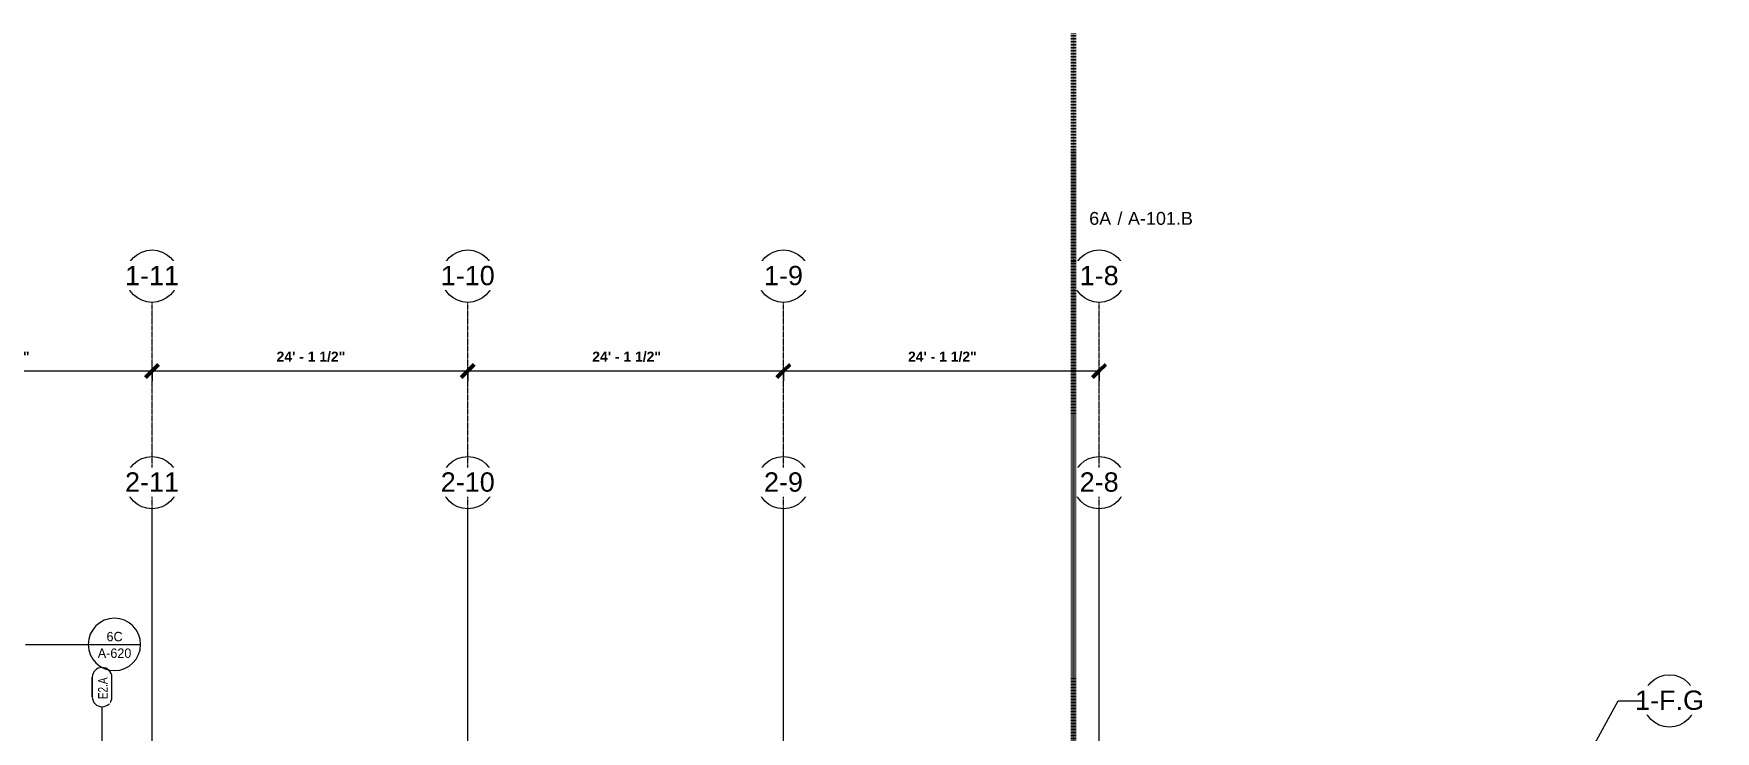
# Model space of a CAD drawing. Header units: inches. Extents: x 21592 to 24810, y -23179 to -20467.
# Drawn here: x 23267 to 24809, y -21106 to -20467 of the extents above; entities that cross this region are included whole.
import ezdxf

# ---------------------------------------------------------------- set-up
doc = ezdxf.new("R2010")
doc.units = ezdxf.units.IN
doc.header["$MEASUREMENT"] = 0
doc.linetypes.add('Dash', pattern=[0.25, 0.125, -0.125])
doc.linetypes.add('Grid Line 1_2_', pattern=[0.875, 0.5, -0.125, 0.125, -0.125])
for name, color, linetype, lineweight in [('A-ANNO-DIMS', 211, 'Continuous', 9), ('A-ANNO-DIMS-96', 211, 'Continuous', 9), ('A-ANNO-MATC', 214, 'Dash', 140), ('A-ANNO-SYMB', 150, 'Continuous', 9), ('A-WALL-IDEN', 211, 'Continuous', 9), ('G-ANNO-SYMB', 111, 'Continuous', 9), ('S-GRID', 1, 'Continuous', 9), ('S-GRID-IDEN', 1, 'Continuous', 9)]:
    doc.layers.add(name, color=color, linetype=linetype, lineweight=lineweight)
doc.styles.add('Arial', font='arial.ttf', dxfattribs={"height": 17.703593})
doc.styles.add('Arial_2', font='arial.ttf', dxfattribs={"height": 0.122942})
doc.styles.add('Arial_3', font='arial.ttf', dxfattribs={"height": 11.802395})
doc.styles.add('Arial_B', font='arialbd.ttf', dxfattribs={"height": 9.132806})
doc.styles.add('Century Gothic', font='GOTHIC.TTF', dxfattribs={"height": 8.622671})
doc.styles.add('Century Gothic_1', font='GOTHIC.TTF', dxfattribs={"width": 0.8, "height": 8.622671})
doc.dimstyles.new('OD_Dimension_1', dxfattribs={"dimscale": 12, "dimtxt": 9, "dimasz": 1, "dimexe": 0.75, "dimexo": 0.5, "dimgap": 0.5, "dimtad": 1, "dimdec": 4, "dimrnd": 0.0625, "dimzin": 3, "dimdsep": 46, "dimlunit": 4, "dimtxsty": 'Arial_B', "dimblk1": 'OBLIQUE', "dimblk2": 'OBLIQUE', "dimsah": 1, "dimcen": 0.09, "dimdle": 0.75, "dimazin": 0, "dimtfac": 1, "dimtdec": 4, "dimtix": 1, "dimtmove": 0, "dimatfit": 3, "dimfxl": 1, "dimtvp": 1, "dimtfill": 1, "dimfrac": 2, "dimtolj": 1, "dimtzin": 0, "dimlwd": 13, "dimlwe": 13, "dimarcsym": 2})

# ---------------------------------------------------------------- blocks, each defined once
blk = doc.blocks.new('Grid - Grid Head - Circle-14747-Enlarged First Floor Plan _West_')
at = {"layer": 'S-GRID-IDEN'}
blk.add_circle((0, 0), 0.25, dxfattribs=at)
blk = doc.blocks.new('DIMBLOCK4-Enlarged First Floor Plan _West_')
at = {"layer": 'A-ANNO-DIMS-96', "lineweight": 50}
for p, q in [((23085.9, -20776), (23091.9, -20770)), ((23375.4, -20776), (23381.4, -20770)), ((23085.9, -20776), (23079.9, -20782)), ((23375.4, -20776), (23369.4, -20782))]:
    blk.add_line(p, q, dxfattribs=at)
at = {"layer": 'A-ANNO-DIMS-96', "lineweight": 13}
for p, q in [((23085.9, -20773.5), (23085.9, -20785)), ((23085.9, -20776), (23085.9, -20773.5)), ((23085.9, -20776), (23375.4, -20776)), ((23375.4, -20773.5), (23375.4, -20785)), ((23375.4, -20776), (23375.4, -20773.5))]:
    blk.add_line(p, q, dxfattribs=at)
at = {"layer": 'A-ANNO-DIMS-96', "color": 0, "lineweight": 13, "insert": (23200.1, -20758.3), "char_height": 9.133, "width": 73.2, "attachment_point": 1, "line_spacing_factor": 0.938532, "style": 'Arial_B', "bg_fill": 3, "box_fill_scale": 1.25, "bg_fill_color": 0, "bg_fill_transparency": 0}
blk.add_mtext('24\' - 1 1/2"', dxfattribs=at)
blk = doc.blocks.new('_Oblique')
at = {"color": 0, "linetype": 'ByBlock', "lineweight": -2}
blk.add_line((-0.5, -0.5), (0.5, 0.5), dxfattribs=at)
blk = doc.blocks.new('DIMBLOCK5-Enlarged First Floor Plan _West_')
at = {"layer": 'A-ANNO-DIMS-96', "lineweight": 50}
for p, q in [((23375.4, -20776), (23381.4, -20770)), ((23664.9, -20776), (23670.9, -20770)), ((23375.4, -20776), (23369.4, -20782)), ((23664.9, -20776), (23658.9, -20782))]:
    blk.add_line(p, q, dxfattribs=at)
at = {"layer": 'A-ANNO-DIMS-96', "lineweight": 13}
for p, q in [((23375.4, -20773.5), (23375.4, -20785)), ((23375.4, -20776), (23375.4, -20773.5)), ((23375.4, -20776), (23664.9, -20776)), ((23664.9, -20773.5), (23664.9, -20785)), ((23664.9, -20776), (23664.9, -20773.5))]:
    blk.add_line(p, q, dxfattribs=at)
at = {"layer": 'A-ANNO-DIMS-96', "color": 0, "lineweight": 13, "insert": (23489.6, -20758.3), "char_height": 9.133, "width": 73.2, "attachment_point": 1, "line_spacing_factor": 0.938532, "style": 'Arial_B', "bg_fill": 3, "box_fill_scale": 1.25, "bg_fill_color": 0, "bg_fill_transparency": 0}
blk.add_mtext('24\' - 1 1/2"', dxfattribs=at)
blk = doc.blocks.new('DIMBLOCK6-Enlarged First Floor Plan _West_')
at = {"layer": 'A-ANNO-DIMS-96', "lineweight": 50}
for p, q in [((23664.9, -20776), (23670.9, -20770)), ((23954.4, -20776), (23960.4, -20770)), ((23664.9, -20776), (23658.9, -20782)), ((23954.4, -20776), (23948.4, -20782))]:
    blk.add_line(p, q, dxfattribs=at)
at = {"layer": 'A-ANNO-DIMS-96', "lineweight": 13}
for p, q in [((23664.9, -20773.5), (23664.9, -20785)), ((23664.9, -20776), (23664.9, -20773.5)), ((23664.9, -20776), (23954.4, -20776)), ((23954.4, -20773.5), (23954.4, -20785)), ((23954.4, -20776), (23954.4, -20773.5))]:
    blk.add_line(p, q, dxfattribs=at)
at = {"layer": 'A-ANNO-DIMS-96', "color": 0, "lineweight": 13, "insert": (23779.1, -20758.3), "char_height": 9.133, "width": 73.2, "attachment_point": 1, "line_spacing_factor": 0.938532, "style": 'Arial_B', "bg_fill": 3, "box_fill_scale": 1.25, "bg_fill_color": 0, "bg_fill_transparency": 0}
blk.add_mtext('24\' - 1 1/2"', dxfattribs=at)
blk = doc.blocks.new('DIMBLOCK7-Enlarged First Floor Plan _West_')
at = {"layer": 'A-ANNO-DIMS-96', "lineweight": 50}
for p, q in [((23954.4, -20776), (23960.4, -20770)), ((24243.9, -20776), (24249.9, -20770)), ((23954.4, -20776), (23948.4, -20782)), ((24243.9, -20776), (24237.9, -20782))]:
    blk.add_line(p, q, dxfattribs=at)
at = {"layer": 'A-ANNO-DIMS-96', "lineweight": 13}
for p, q in [((23954.4, -20773.5), (23954.4, -20785)), ((23954.4, -20776), (23954.4, -20773.5)), ((23954.4, -20776), (24243.9, -20776)), ((24243.9, -20773.5), (24243.9, -20785)), ((24243.9, -20776), (24243.9, -20773.5))]:
    blk.add_line(p, q, dxfattribs=at)
at = {"layer": 'A-ANNO-DIMS-96', "color": 0, "lineweight": 13, "insert": (24068.6, -20758.3), "char_height": 9.133, "width": 73.2, "attachment_point": 1, "line_spacing_factor": 0.938532, "style": 'Arial_B', "bg_fill": 3, "box_fill_scale": 1.25, "bg_fill_color": 0, "bg_fill_transparency": 0}
blk.add_mtext('24\' - 1 1/2"', dxfattribs=at)
blk = doc.blocks.new('View Reference - View Reference-80209-Enlarged First Floor Plan _West_')
at = {"layer": 'G-ANNO-SYMB', "insert": (0.003, 0.066), "char_height": 0.123, "width": 0.057, "attachment_point": 2, "line_spacing_factor": 0.938532, "style": 'Arial_2', "bg_fill": 3, "box_fill_scale": 1.25, "bg_fill_color": 0, "bg_fill_transparency": 0}
blk.add_mtext('/', dxfattribs=at)
blk = doc.blocks.new('Wall Tag - 1_4_-1369832-Enlarged First Floor Plan _West_')
at = {"layer": 'A-WALL-IDEN', "color": 153}
for p, q in [((-0.082, 0.097), (0.105, 0.097)), ((0.105, 0.097), (-0.082, 0.097)), ((-0.082, -0.091), (0.105, -0.091)), ((-0.082, -0.091), (0.105, -0.091))]:
    blk.add_line(p, q, dxfattribs=at)
for centre, start, end in [((-0.082, 0.003), 90, 270), ((-0.082, 0.003), 90, 270), ((0.105, 0.003), 270, 90), ((0.105, 0.003), 270, 90)]:
    blk.add_arc(centre, 0.0937, start, end, dxfattribs=at)
blk = doc.blocks.new('Floor Plan - Callout Head-19020-Enlarged First Floor Plan _West_')
at = {"layer": 'A-ANNO-SYMB'}
blk.add_line((-0.25, 0), (0.25, 0), dxfattribs=at)
for start, end in [(360, 180), (180, 360)]:
    blk.add_arc((0, 0), 0.25, start, end, dxfattribs=at)

msp = doc.modelspace()

# ---------------------------------------------------------------- linework, layer by layer
at = {"layer": 'A-ANNO-SYMB'}
msp.add_line((23259.28561, -21026.72883), (23316.88561, -21026.72883), dxfattribs=at)
at = {"layer": 'A-WALL-IDEN', "color": 153}
msp.add_line((23329.61829, -21128.42781), (23329.61829, -21083.82313), dxfattribs=at)
at = {"layer": 'S-GRID', "linetype": 'Grid Line 1_2_'}
for p, q in [((23375.39023, -23071.83025), (23375.39023, -20713.12653)), ((23664.89023, -23071.83025), (23664.89023, -20713.12653)), ((23954.39023, -23071.83025), (23954.39023, -20713.12653)), ((24243.89023, -23071.83025), (24243.89023, -20713.12653)), ((23375.39023, -23130.6211), (23375.39023, -20902.42781)), ((23664.89023, -23130.6211), (23664.89023, -20902.42781)), ((23954.39023, -23130.6211), (23954.39023, -20902.42781)), ((24243.89023, -23130.6211), (24243.89023, -20902.42781))]:
    msp.add_line(p, q, dxfattribs=at)

# ---------------------------------------------------------------- block references
at = {"layer": 'A-WALL-IDEN', "color": 153, "xscale": 95.99999999999994, "yscale": 95.99999999999994, "zscale": 95.99999999999994, "rotation": 89.99999999999991}
msp.add_blockref('Wall Tag - 1_4_-1369832-Enlarged First Floor Plan _West_', (23329.912, -21066.92781), dxfattribs=at)
at = {"layer": 'G-ANNO-SYMB', "xscale": 95.99999999999994, "yscale": 95.99999999999994, "zscale": 95.99999999999994}
msp.add_blockref('View Reference - View Reference-80209-Enlarged First Floor Plan _West_', (24262.58272, -20636.62063), dxfattribs=at)
at = {"layer": 'S-GRID-IDEN', "xscale": 95.99999999999994, "yscale": 95.99999999999994, "zscale": 95.99999999999994}
for p in [(23375.39023, -20689.12653), (23664.89023, -20689.12653), (23954.39023, -20689.12653), (24243.89023, -20689.12653), (23375.39023, -20878.42781), (23664.89023, -20878.42781), (23954.39023, -20878.42781), (24243.89023, -20878.42781)]:
    msp.add_blockref('Grid - Grid Head - Circle-14747-Enlarged First Floor Plan _West_', p, dxfattribs=at)
at = {"layer": 'S-GRID-IDEN', "xscale": 95.99999999999994, "yscale": 95.99999999999994, "zscale": 95.99999999999994, "rotation": 89.99999999999977}
msp.add_blockref('Grid - Grid Head - Circle-14747-Enlarged First Floor Plan _West_', (24766.78907, -21078.526), dxfattribs=at)

# ---------------------------------------------------------------- texts
at = {"layer": 'A-ANNO-SYMB', "char_height": 8.622671, "attachment_point": 2, "line_spacing_factor": 0.984117, "style": 'Century Gothic'}
for s, insert, width in [('6C', (23341.02403, -21015.23816), 19.44), ('A-620', (23341.02403, -21030.43041), 38.88)]:
    msp.add_mtext(s, dxfattribs=dict(at, insert=insert, width=width))

# ---------------------------------------------------------------- next in the draw order: texts
at = {"layer": 'A-WALL-IDEN', "insert": (23325.97766, -21066.95667), "char_height": 8.622671, "width": 23.76, "attachment_point": 2, "rotation": 90, "line_spacing_factor": 0.984117, "style": 'Century Gothic_1', "bg_fill": 3, "box_fill_scale": 1.25, "bg_fill_color": 0, "bg_fill_transparency": 0}
msp.add_mtext('E2.A', dxfattribs=at)
at = {"layer": 'G-ANNO-SYMB', "insert": (24270.26278, -20630.2647), "char_height": 11.802395, "width": 70.992, "attachment_point": 1, "line_spacing_factor": 0.938532, "style": 'Arial_3', "bg_fill": 3, "box_fill_scale": 1.25, "bg_fill_color": 0, "bg_fill_transparency": 0}
msp.add_mtext('A-101.B', dxfattribs=at)
at = {"layer": 'S-GRID-IDEN', "char_height": 17.703593, "attachment_point": 2, "line_spacing_factor": 0.938532, "style": 'Arial', "bg_fill": 3, "box_fill_scale": 1.25, "bg_fill_color": 0, "bg_fill_transparency": 0}
for s, insert, width in [('1-11', (23375.38561, -20679.68966), 58.968), ('1-10', (23664.88561, -20679.68966), 58.968), ('1-9', (23954.38561, -20679.68966), 42.552), ('1-8', (24243.88561, -20679.68966), 42.552), ('2-11', (23375.38561, -20868.99094), 58.968), ('2-10', (23664.88561, -20868.99094), 58.968), ('2-9', (23954.38561, -20868.99094), 42.552), ('2-8', (24243.88561, -20868.99094), 42.552), ('1-F.G', (24766.88657, -21068.99625), 75.168)]:
    msp.add_mtext(s, dxfattribs=dict(at, insert=insert, width=width))

# ---------------------------------------------------------------- next in the draw order: dimensions: what is measured, and where the dimension line sits
at = {"layer": 'A-ANNO-DIMS', "lineweight": 13}
dim = msp.add_linear_dim(base=(23375.39023, -20776.031), p1=(23085.89023, -20767.54572), p2=(23375.39023, -20767.54572), dimstyle='OD_Dimension_1', override={"dimpost": '<>', "dimfxl": 289.5}, dxfattribs=at)
dim.commit()
dim.dimension.update_dxf_attribs({"geometry": 'DIMBLOCK4-Enlarged First Floor Plan _West_', "text_midpoint": (23230.64023, -20765.30885)})

# ---------------------------------------------------------------- next in the draw order: linework, layer by layer
at = {"layer": 'S-GRID'}
for p, q in [((24694.78907, -21124.30281), (24719.65583, -21078.526)), ((24719.65583, -21078.526), (24742.78907, -21078.526))]:
    msp.add_line(p, q, dxfattribs=at)

# ---------------------------------------------------------------- next in the draw order: block references
at = {"layer": 'A-ANNO-SYMB', "xscale": 95.99999999999994, "yscale": 95.99999999999994, "zscale": 95.99999999999994}
msp.add_blockref('Floor Plan - Callout Head-19020-Enlarged First Floor Plan _West_', (23340.88561, -21026.72883), dxfattribs=at)

# ---------------------------------------------------------------- next in the draw order: dimensions: what is measured, and where the dimension line sits
at = {"layer": 'A-ANNO-DIMS', "lineweight": 13}
dim = msp.add_linear_dim(base=(23664.89023, -20776.031), p1=(23375.39023, -20767.54572), p2=(23664.89023, -20767.54572), dimstyle='OD_Dimension_1', override={"dimpost": '<>', "dimfxl": 289.5}, dxfattribs=at)
dim.commit()
dim.dimension.update_dxf_attribs({"geometry": 'DIMBLOCK5-Enlarged First Floor Plan _West_', "text_midpoint": (23520.14023, -20765.30885)})

# ---------------------------------------------------------------- next in the draw order: dimensions: what is measured, and where the dimension line sits
dim = msp.add_linear_dim(base=(23954.39023, -20776.031), p1=(23664.89023, -20767.54572), p2=(23954.39023, -20767.54572), dimstyle='OD_Dimension_1', override={"dimpost": '<>', "dimfxl": 289.5}, dxfattribs=at)
dim.commit()
dim.dimension.update_dxf_attribs({"geometry": 'DIMBLOCK6-Enlarged First Floor Plan _West_', "text_midpoint": (23809.64023, -20765.30885)})

# ---------------------------------------------------------------- next in the draw order: dimensions: what is measured, and where the dimension line sits
dim = msp.add_linear_dim(base=(24243.89023, -20776.031), p1=(23954.39023, -20767.54572), p2=(24243.89023, -20767.54572), dimstyle='OD_Dimension_1', override={"dimpost": '<>', "dimfxl": 289.5}, dxfattribs=at)
dim.commit()
dim.dimension.update_dxf_attribs({"geometry": 'DIMBLOCK7-Enlarged First Floor Plan _West_', "text_midpoint": (24099.14023, -20765.30885)})

# ---------------------------------------------------------------- next in the draw order: linework, layer by layer
at = {"layer": 'A-ANNO-MATC', "color": 163}
msp.add_line((24220.4473, -20466.80665), (24220.4473, -23129.8711), dxfattribs=at)

# ---------------------------------------------------------------- next in the draw order: texts
at = {"layer": 'G-ANNO-SYMB', "insert": (24254.9044, -20630.26324), "char_height": 11.802395, "width": 24.048, "attachment_point": 3, "line_spacing_factor": 0.938532, "style": 'Arial_3', "bg_fill": 3, "box_fill_scale": 1.25, "bg_fill_color": 0, "bg_fill_transparency": 0}
msp.add_mtext('6A', dxfattribs=at)

doc.saveas('drawing.dxf')
